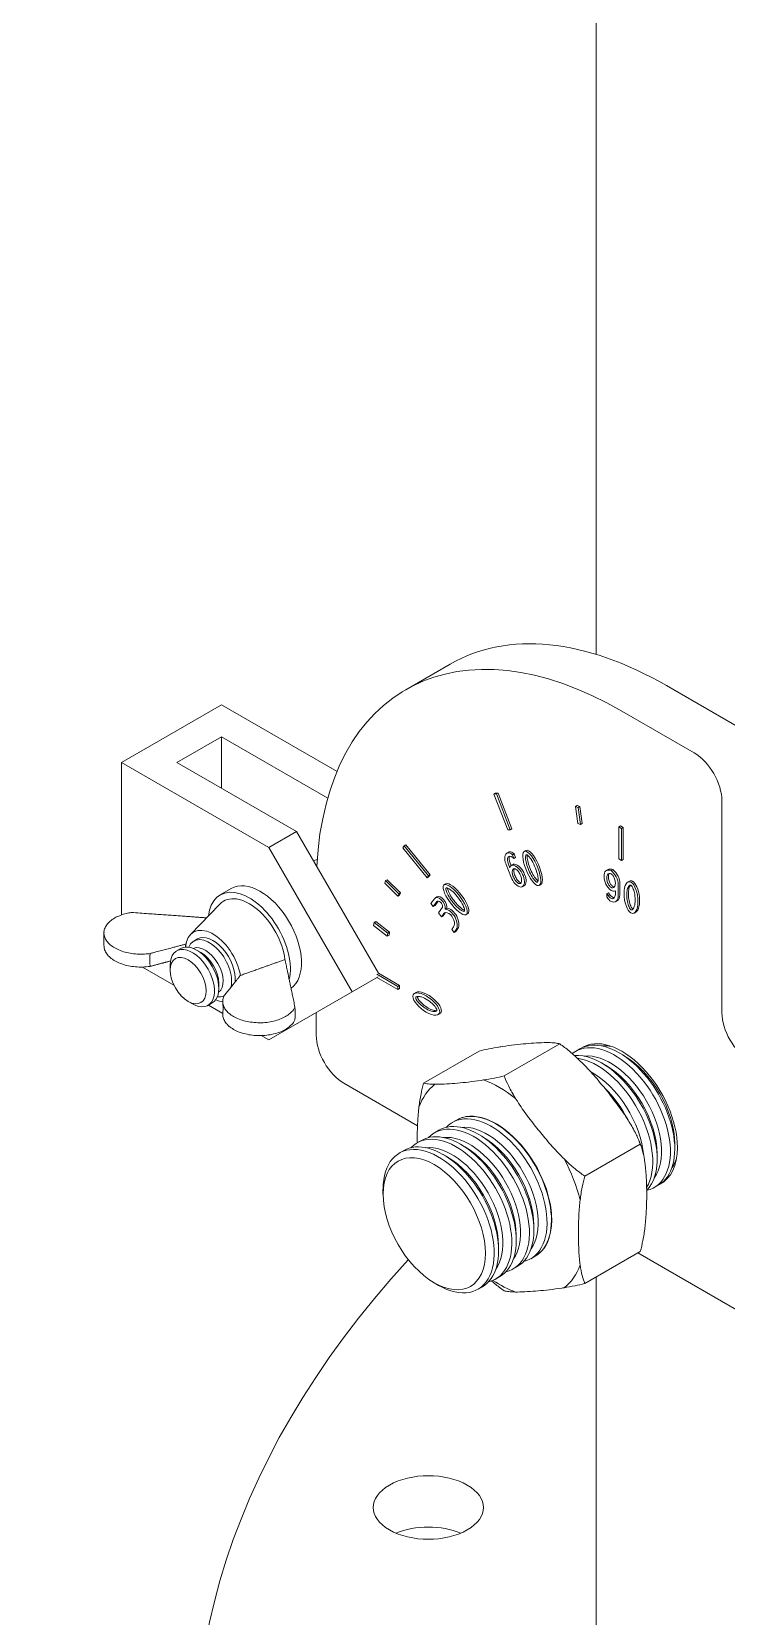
# Model space of a CAD drawing. Header units: inches. Extents: x -350577 to -266477, y -437959 to -377535.
# Drawn here: x -277830 to -277741.6, y -420510.8 to -420309.1 of the extents above; entities that cross this region are included whole.
import ezdxf

# ---------------------------------------------------------------- set-up
doc = ezdxf.new("R2010")
doc.units = ezdxf.units.IN
doc.header["$MEASUREMENT"] = 0
doc.layers.add('ORGINAL (itatec)', color=3, linetype='Continuous', lineweight=9)

msp = doc.modelspace()

# ---------------------------------------------------------------- linework, layer by layer
at = {"layer": 'ORGINAL (itatec)', "extrusion": (-5.55112e-17, 0.816497, 0.57735)}
for p, q in [((-277758.21, -420388.36), (-277758.21, -420243.31)), ((-277782.42, -420392.86), (-277776.76, -420389.6)), ((-277749.26, -420392.32), (-277740.07, -420397.63)), ((-277805.86, -420394.77), (-277818.59, -420402.12)), ((-277791.15, -420403.26), (-277805.86, -420394.77)), ((-277745.73, -420400.89), (-277754.92, -420395.59)), ((-277811.52, -420402.12), (-277805.86, -420398.85)), ((-277805.86, -420398.85), (-277792.34, -420406.66)), ((-277805.86, -420405.38), (-277805.86, -420398.85)), ((-277818.59, -420402.12), (-277799.85, -420412.94)), ((-277818.59, -420421.52), (-277818.59, -420402.12)), ((-277796.31, -420410.89), (-277811.52, -420402.12)), ((-277770.98, -420406.03), (-277771.19, -420406.16)), ((-277770.89, -420406.13), (-277771.19, -420406.16)), ((-277771.19, -420406.16), (-277769.42, -420410.71)), ((-277770.98, -420406.03), (-277770.67, -420406.01)), ((-277770.67, -420406.01), (-277770.89, -420406.13)), ((-277769.12, -420410.68), (-277770.89, -420406.13)), ((-277770.67, -420406.01), (-277768.91, -420410.56)), ((-277760.62, -420407.59), (-277760.83, -420407.71)), ((-277760.83, -420407.71), (-277760.52, -420409.9)), ((-277760.48, -420407.84), (-277760.83, -420407.71)), ((-277760.62, -420407.59), (-277760.27, -420407.72)), ((-277760.27, -420407.72), (-277760.48, -420407.84)), ((-277760.17, -420410.03), (-277760.48, -420407.84)), ((-277760.27, -420407.72), (-277759.96, -420409.9)), ((-277742.19, -420433.96), (-277742.19, -420407.02)), ((-277760.52, -420409.9), (-277760.17, -420410.03)), ((-277759.96, -420409.9), (-277760.17, -420410.03)), ((-277799.85, -420412.94), (-277796.31, -420410.89)), ((-277796.31, -420410.89), (-277785.89, -420428.95)), ((-277769.42, -420410.71), (-277769.12, -420410.68)), ((-277768.91, -420410.56), (-277769.12, -420410.68)), ((-277755.09, -420410.18), (-277755.31, -420410.3)), ((-277755.31, -420410.3), (-277755.31, -420414.39)), ((-277754.95, -420410.51), (-277755.31, -420410.3)), ((-277755.09, -420410.18), (-277754.74, -420410.39)), ((-277754.74, -420410.39), (-277754.95, -420410.51)), ((-277754.95, -420414.59), (-277754.95, -420410.51)), ((-277754.74, -420410.39), (-277754.74, -420414.47)), ((-277789.24, -420431.31), (-277799.85, -420412.94)), ((-277782.6, -420412.74), (-277782.77, -420412.99)), ((-277782.77, -420412.99), (-277779.71, -420416.8)), ((-277782.39, -420412.62), (-277782.6, -420412.74)), ((-277779.54, -420416.55), (-277782.6, -420412.74)), ((-277782.39, -420412.62), (-277779.32, -420416.43)), ((-277769.32, -420413.53), (-277769.53, -420413.66)), ((-277769.21, -420413.49), (-277769.42, -420413.61)), ((-277768.62, -420413.74), (-277768.83, -420413.86)), ((-277768.65, -420414.33), (-277768.83, -420413.86)), ((-277768.62, -420413.74), (-277768.44, -420414.21)), ((-277767.12, -420413.32), (-277767.33, -420413.45)), ((-277769.65, -420415.09), (-277769.04, -420416.65)), ((-277769.27, -420414.07), (-277769.39, -420414.14)), ((-277769.18, -420415.51), (-277769.35, -420415.06)), ((-277769.14, -420414.94), (-277769.02, -420415.25)), ((-277768.76, -420415.1), (-277768.97, -420415.22)), ((-277768.6, -420415.05), (-277768.82, -420415.17)), ((-277768.44, -420414.21), (-277768.65, -420414.33)), ((-277756.68, -420415.75), (-277756.9, -420415.88)), ((-277756.08, -420415.76), (-277756.3, -420415.89)), ((-277755.31, -420414.39), (-277754.95, -420414.59)), ((-277754.74, -420414.47), (-277754.95, -420414.59)), ((-277784.97, -420417.16), (-277785.09, -420417.47)), ((-277785.09, -420417.47), (-277783.43, -420419.13)), ((-277784.76, -420417.04), (-277784.97, -420417.16)), ((-277783.31, -420418.82), (-277784.97, -420417.16)), ((-277784.76, -420417.04), (-277783.1, -420418.7)), ((-277779.71, -420416.8), (-277779.54, -420416.55)), ((-277779.5, -420416.68), (-277779.71, -420416.8)), ((-277779.32, -420416.43), (-277779.54, -420416.55)), ((-277779.32, -420416.43), (-277779.5, -420416.68)), ((-277777.3, -420417.55), (-277777.51, -420417.68)), ((-277767.4, -420417.82), (-277767.61, -420417.94)), ((-277767.28, -420416.39), (-277767.5, -420416.51)), ((-277765.22, -420417.64), (-277765.43, -420417.76)), ((-277755.4, -420419.07), (-277755.4, -420417.66)), ((-277755.19, -420417.54), (-277755.19, -420418.94)), ((-277753.96, -420417.21), (-277754.17, -420417.33)), ((-277806.02, -420418.98), (-277804.61, -420418.16)), ((-277783.43, -420419.13), (-277783.31, -420418.82)), ((-277783.22, -420419.01), (-277783.43, -420419.13)), ((-277783.1, -420418.7), (-277783.31, -420418.82)), ((-277783.1, -420418.7), (-277783.22, -420419.01)), ((-277778.77, -420419.46), (-277779.21, -420420.08)), ((-277778.91, -420420.45), (-277778.47, -420419.83)), ((-277778.29, -420419.75), (-277778.69, -420420.33)), ((-277778.44, -420419.23), (-277778.65, -420419.35)), ((-277756.63, -420418.69), (-277756.84, -420418.81)), ((-277756.84, -420418.81), (-277756.84, -420419.23)), ((-277756.44, -420418.94), (-277756.65, -420419.07)), ((-277755.92, -420419.36), (-277756.1, -420419.46)), ((-277755.75, -420418.46), (-277755.75, -420418.87)), ((-277755.49, -420419.7), (-277755.7, -420419.82)), ((-277809.79, -420424), (-277806.06, -420420.14)), ((-277779.21, -420420.08), (-277778.91, -420420.45)), ((-277778.69, -420420.33), (-277778.91, -420420.45)), ((-277777.73, -420420.54), (-277778.25, -420421.27)), ((-277778.25, -420421.27), (-277777.86, -420421.76)), ((-277777.86, -420421.76), (-277777.59, -420421.39)), ((-277777.64, -420421.64), (-277777.86, -420421.76)), ((-277777.38, -420421.26), (-277777.64, -420421.64)), ((-277777.18, -420420.66), (-277777.39, -420420.78)), ((-277774.51, -420421.35), (-277774.72, -420421.48)), ((-277753.14, -420421.16), (-277753.35, -420421.29)), ((-277786.44, -420422.49), (-277786.5, -420422.86)), ((-277786.5, -420422.86), (-277784.76, -420424.22)), ((-277786.22, -420422.37), (-277786.44, -420422.49)), ((-277784.69, -420423.85), (-277786.44, -420422.49)), ((-277786.22, -420422.37), (-277784.48, -420423.73)), ((-277784.76, -420424.22), (-277784.69, -420423.85)), ((-277784.48, -420423.73), (-277784.69, -420423.85)), ((-277784.48, -420423.73), (-277784.54, -420424.1)), ((-277776.32, -420423.02), (-277776.56, -420423.37)), ((-277776.56, -420423.37), (-277776.26, -420423.74)), ((-277776.26, -420423.74), (-277776, -420423.37)), ((-277776.05, -420423.62), (-277776.26, -420423.74)), ((-277775.79, -420423.24), (-277776.05, -420423.62)), ((-277811.02, -420425.79), (-277811.56, -420426.1)), ((-277808.92, -420424.58), (-277809.39, -420424.85)), ((-277808.47, -420426.3), (-277809.02, -420425.99)), ((-277784.54, -420424.1), (-277784.76, -420424.22)), ((-277812.39, -420428.56), (-277812.39, -420427.93)), ((-277815.92, -420428.15), (-277811.9, -420430.47)), ((-277789.24, -420431.31), (-277785.91, -420429.38)), ((-277783.41, -420430.61), (-277786.09, -420429.07)), ((-277786.08, -420429.48), (-277783.41, -420431.02)), ((-277785.9, -420428.94), (-277783.2, -420430.49)), ((-277806.19, -420430.26), (-277806.19, -420430.88)), ((-277799.85, -420437.43), (-277789.24, -420431.31)), ((-277783.2, -420430.49), (-277783.41, -420430.61)), ((-277783.41, -420431.02), (-277783.41, -420430.61)), ((-277783.2, -420430.9), (-277783.41, -420431.02)), ((-277783.2, -420430.49), (-277783.2, -420430.9)), ((-277781.09, -420431.39), (-277781.3, -420431.51)), ((-277810.1, -420432.52), (-277809.56, -420432.83)), ((-277807.02, -420432.72), (-277807.56, -420433.03)), ((-277807.52, -420433), (-277805.69, -420434.06)), ((-277793.81, -420436.82), (-277793.81, -420433.94)), ((-277778.08, -420434.08), (-277778.29, -420434.2)), ((-277800.82, -420436.87), (-277799.85, -420437.43)), ((-277762.83, -420437.92), (-277769.89, -420442)), ((-277762.83, -420437.92), (-277762.83, -420437.92)), ((-277762.83, -420437.92), (-277762.83, -420437.92)), ((-277773.09, -420438.84), (-277780.14, -420442.91)), ((-277773.09, -420438.84), (-277773.09, -420438.84)), ((-277760.26, -420438.56), (-277760.82, -420438.88)), ((-277754.7, -420439.38), (-277755.26, -420439.06)), ((-277769.89, -420442), (-277769.89, -420442)), ((-277769.89, -420442), (-277769.89, -420442)), ((-277756.94, -420440.67), (-277757.5, -420440.35)), ((-277780.92, -420448.34), (-277790.27, -420442.94)), ((-277780.14, -420442.91), (-277780.14, -420442.91)), ((-277780.14, -420442.91), (-277780.14, -420442.91)), ((-277778.7, -420443.07), (-277778.7, -420443.07)), ((-277772.51, -420442.52), (-277772.51, -420442.52)), ((-277768.45, -420444.87), (-277768.45, -420444.87)), ((-277775.95, -420447.62), (-277776.51, -420447.94)), ((-277770.39, -420448.44), (-277770.95, -420448.12)), ((-277780.43, -420450.21), (-277780.99, -420450.53)), ((-277778.19, -420448.91), (-277778.75, -420449.24)), ((-277772.63, -420449.73), (-277773.19, -420449.41)), ((-277782.67, -420451.5), (-277783.23, -420451.83)), ((-277777.11, -420452.32), (-277777.67, -420452)), ((-277774.87, -420451.03), (-277775.43, -420450.7)), ((-277752.58, -420450.68), (-277759.64, -420454.75)), ((-277752.58, -420450.68), (-277752.58, -420450.68)), ((-277752.58, -420450.68), (-277752.58, -420450.68)), ((-277750.43, -420451.95), (-277750.43, -420452.6)), ((-277748.18, -420450.66), (-277748.18, -420451.3)), ((-277762.26, -420452.57), (-277762.26, -420452.57)), ((-277759.64, -420454.75), (-277759.64, -420454.75)), ((-277759.64, -420454.75), (-277759.64, -420454.75)), ((-277750.26, -420455.88), (-277750.82, -420456.2)), ((-277785.31, -420457.05), (-277785.31, -420456.4)), ((-277760.23, -420457.8), (-277760.23, -420457.8)), ((-277763.88, -420459.72), (-277763.88, -420460.36)), ((-277768.36, -420462.3), (-277768.36, -420462.95)), ((-277766.12, -420461.01), (-277766.12, -420461.66)), ((-277770.6, -420463.6), (-277770.6, -420464.25)), ((-277752.58, -420464.35), (-277759.64, -420468.42)), ((-277752.58, -420464.35), (-277752.58, -420464.35)), ((-277768.19, -420466.24), (-277768.75, -420466.56)), ((-277765.95, -420464.94), (-277766.51, -420465.26)), ((-277760.23, -420466.06), (-277760.23, -420466.06)), ((-277627.64, -420536.84), (-277752.89, -420464.53)), ((-277778.79, -420468.33), (-277778.23, -420468.65)), ((-277770.43, -420467.53), (-277770.99, -420467.85)), ((-277759.64, -420468.42), (-277759.64, -420468.42)), ((-277759.64, -420468.42), (-277759.64, -420468.42)), ((-277758.21, -420531.64), (-277758.21, -420467.6)), ((-277772.67, -420468.82), (-277773.23, -420469.15)), ((-277769.89, -420469.34), (-277769.89, -420469.34)), ((-277769.89, -420469.34), (-277769.89, -420469.34)), ((-277762.26, -420468.95), (-277762.26, -420468.95))]:
    msp.add_line(p, q, dxfattribs=at)
at = {"layer": 'ORGINAL (itatec)'}
for centre, major_axis, ratio, start_param, end_param in [((-277754.92, -420440.49), (-27.5, 47.63), 0.57735, -0.785398, 0.724686), ((-277745.73, -420404.98), (-2.5, 4.33), 0.57735, -2.356194, -0.785398), ((-277768.81, -420414.9), (-0.72, 1.25), 0.57735, -0.141741, 1.388186), ((-277769.03, -420414.64), (-0.563, 0.975), 0.57735, -1.039213, -0.276104), ((-277766.38, -420415.6), (-0.92, 2.17), 0.312199, -3.242125545073907, 3.041059762105679), ((-277768.39, -420414.87), (0.61, -1.06), 0.57735, -2.70832, -1.832596), ((-277768.41, -420416.2), (-0.563, 0.976), 0.57735, -0.24748, 0.515602), ((-277768.42, -420416.49), (-0.72, 1.25), 0.57735, -1.90853, -0.385113), ((-277756.18, -420417.12), (-0.72, 1.24), 0.57735, -0.668726, 0.867974), ((-277756.42, -420416.98), (-0.72, 1.25), 0.57735, -2.437569, -0.903272), ((-277776.12, -420419.58), (1.42, -1.88), 0.312199, -3.041059762107661, 3.242125545071925), ((-277768.12, -420416.68), (0.72, -1.25), 0.57735, -1.91397, -0.379673), ((-277768.33, -420416.7), (0.72, -1.24), 0.57735, -0.145127, 1.391573), ((-277756.17, -420417.31), (0.72, -1.25), 0.57735, -2.432129, -0.908712), ((-277753.76, -420419.31), (0.27, -2.02), 0.416622, -3.452255772542332, 2.830929534637255), ((-277778.13, -420420.26), (-0.525, 0.909), 0.57735, -2.468655, 0.261799), ((-277756.28, -420418.9), (0.563, -0.975), 0.57735, -1.562812, -0.799703), ((-277754.38, -420416.23), (2.8, -4.85), 0.57735, -1.391026, -1.332671), ((-277756.1, -420418.66), (0.374, -0.648), 0.57735, -1.465033, -0.388064), ((-277756.31, -420417.48), (0.563, -0.976), 0.57735, -0.771079, -0.007997), ((-277756.42, -420418.57), (0.72, -1.25), 0.57735, -0.665339, 0.864588), ((-277776.95, -420422.19), (0.77, -1.34), 0.57735, 0.261799, 2.773011), ((-277776.74, -420422.07), (-0.528, 0.915), 0.57735, 0.202222, 0.261799), ((-277809.56, -420429.56), (2, -3.46), 0.57735, -0.785398, 3.926991), ((-277809.02, -420429.25), (2, -3.46), 0.57735, 0, 3.141593), ((-277806.92, -420428.04), (2.5, -4.33), 0.57735, -2.557552, -2.454819), ((-277807.39, -420428.31), (-2, 3.46), 0.57735, -2.61801, 0.418799), ((-277807.93, -420428.63), (1.62, -2.8), 0.57735, 0.060108, 3.081485), ((-277810.24, -420429.96), (3.36, -5.81), 0.57735, -2.505781, -2.206608), ((-277810.1, -420429.88), (-1.62, 2.8), 0.57735, 0.785398, 7.068583), ((-277808.47, -420428.94), (-1.62, 2.8), 0.57735, -2.356194, -0.785398), ((-277807.39, -420428.31), (2, -3.46), 0.57735, -0.418799, -0.077967), ((-277779.8, -420432.86), (1.62, -1.25), 0.416622, -2.830929534636527, 3.452255772543059), ((-277806.92, -420428.04), (-7.38, 12.78), 0.57735, -2.424005, -2.288384), ((-277738.65, -420436), (2.5, -4.33), 0.57735, -2.356194, -0.785398), ((-277790.27, -420438.86), (2.5, -4.33), 0.57735, -2.356194, -0.785398), ((-277755.82, -420447.54), (5, -8.66), 0.57735, -0.168937, 3.228481), ((-277755.26, -420447.22), (5, -8.66), 0.57735, 0, 3.141593), ((-277753.57, -420446.25), (-5, 8.66), 0.57735, 0.13473, 0.168937), ((-277754.13, -420446.57), (-4.6, 7.97), 0.57735, -0.458989, -0.249616), ((-277757.5, -420448.51), (5, -8.66), 0.57735, 0.159715, 2.869596), ((-277758.06, -420448.84), (5, -8.66), 0.57735, 0.309801, 2.721243), ((-277756.38, -420447.87), (4.6, -7.97), 0.57735, 0.249616, 2.891976), ((-277758.62, -420449.16), (-4.6, 7.97), 0.57735, -2.25771, -0.746253), ((-277770.48, -420456.01), (-7.68, 13.3), 0.57735, 0.073563, 0.450035), ((-277770.48, -420456.01), (-7.68, 13.3), 0.57735, -0.973634, -0.597162), ((-277770.95, -420456.28), (5, -8.66), 0.57735, 0, 3.141593), ((-277773.75, -420457.9), (5, -8.66), 0.57735, -0.168937, 3.310529), ((-277773.19, -420457.57), (5, -8.66), 0.57735, 0, 3.141593), ((-277771.51, -420456.6), (5, -8.66), 0.57735, -0.168937, 3.310529), ((-277772.07, -420456.93), (4.6, -7.97), 0.57735, 0.249616, 2.891976), ((-277769.27, -420455.31), (-5, 8.66), 0.57735, 0.164456, 0.168937), ((-277769.83, -420455.63), (-4.6, 7.97), 0.57735, -0.269906, -0.249616), ((-277778.23, -420460.49), (5, -8.66), 0.57735, -0.785398, 3.926991), ((-277775.99, -420459.19), (5, -8.66), 0.57735, -0.168937, 3.310529), ((-277775.43, -420458.87), (5, -8.66), 0.57735, 0, 3.141593), ((-277774.31, -420458.22), (4.6, -7.97), 0.57735, 0.249616, 2.891976), ((-277778.79, -420460.81), (4.6, -7.97), 0.57735, -0.785398, 5.497787), ((-277777.67, -420460.16), (5, -8.66), 0.57735, 0, 3.141593), ((-277776.55, -420459.52), (4.6, -7.97), 0.57735, 0.249616, 2.891976), ((-277770.48, -420456.01), (-7.68, 13.3), 0.57735, -2.020832, -1.64436), ((-277754.13, -420446.57), (4.6, -7.97), 0.57735, 0.249616, 0.458989), ((-277753.57, -420446.25), (5, -8.66), 0.57735, -0.168937, -0.13473), ((-277769.27, -420455.31), (5, -8.66), 0.57735, -0.168937, -0.164456), ((-277769.83, -420455.63), (4.6, -7.97), 0.57735, 0.249616, 0.269906), ((-277770.48, -420456.01), (7.68, -13.3), 0.57735, 0.073563, 0.450035), ((-277770.48, -420456.01), (7.68, -13.3), 0.57735, -0.863404, -0.597162), ((-277779.54, -420496.92), (7, 0), 0.57735, -5.497787, 0.785398)]:
    msp.add_ellipse(centre, major_axis=major_axis, ratio=ratio, start_param=start_param, end_param=end_param, dxfattribs=at)
at = {"layer": 'ORGINAL (itatec)', "extrusion": (8.49925e-17, 2.41367e-16, -1)}
for centre, major_axis, start_param, end_param in [((-277749.26, -420437.23), (-27.5, 47.63), 0, 0.785398), ((-277776.74, -420422.07), (-0.77, 1.34), 0.368582, 2.879793), ((-277756.94, -420448.19), (4.6, -7.97), -2.356194, -0.785398)]:
    msp.add_ellipse(centre, major_axis=major_axis, ratio=0.57735, start_param=start_param, end_param=end_param, dxfattribs=at)
at = {"layer": 'ORGINAL (itatec)', "extrusion": (1.60822e-16, 2.21048e-16, -1)}
for centre, major_axis, start_param, end_param in [((-277768.6, -420414.78), (-0.72, 1.25), 0, 0.141741), ((-277768.98, -420418.71), (2.8, -4.85), -2.33252, -2.274166)]:
    msp.add_ellipse(centre, major_axis=major_axis, ratio=0.57735, start_param=start_param, end_param=end_param, dxfattribs=at)
at = {"layer": 'ORGINAL (itatec)', "extrusion": (-1.55378e-16, 1.02589e-16, -1)}
msp.add_ellipse((-277768.82, -420414.52), major_axis=(-0.563, 0.975), ratio=0.57735, start_param=0.276104, end_param=1.039213, dxfattribs=at)
at = {"layer": 'ORGINAL (itatec)', "extrusion": (1.46979e-16, 3.63966e-16, -1)}
msp.add_ellipse((-277766.17, -420415.48), major_axis=(-0.92, 2.17), ratio=0.312199, start_param=-0.03826, end_param=3.103332, dxfattribs=at)
at = {"layer": 'ORGINAL (itatec)', "extrusion": (3.77155e-16, 3.45948e-16, -1)}
msp.add_ellipse((-277791.72, -420419.26), major_axis=(-2.62, 4.55), ratio=0.57735, start_param=0.067395, end_param=0.227537, dxfattribs=at)
at = {"layer": 'ORGINAL (itatec)', "extrusion": (6.09555e-17, 2.27489e-16, -1)}
for centre, major_axis, start_param, end_param in [((-277768.6, -420414.99), (-0.61, 1.06), -1.308997, -0.372984), ((-277802.32, -420425.39), (-3.25, 5.63), -0.163911, 2.201735)]:
    msp.add_ellipse(centre, major_axis=major_axis, ratio=0.57735, start_param=start_param, end_param=end_param, dxfattribs=at)
at = {"layer": 'ORGINAL (itatec)', "extrusion": (3.494e-16, 3.94022e-16, -1)}
for centre, major_axis, start_param, end_param in [((-277768.96, -420414.74), (-0.374, 0.648), -0.160598, 0.941434), ((-277769.89, -420455.67), (-8.37, 14.5), -0.261825, -0.261774)]:
    msp.add_ellipse(centre, major_axis=major_axis, ratio=0.57735, start_param=start_param, end_param=end_param, dxfattribs=at)
at = {"layer": 'ORGINAL (itatec)', "extrusion": (1.33067e-16, 2.69122e-16, -1)}
for centre, major_axis, start_param, end_param in [((-277768.2, -420416.08), (-0.563, 0.976), 0, 0.24748), ((-277770.91, -420456.26), (-5, 8.66), -0.008412, 2.356194)]:
    msp.add_ellipse(centre, major_axis=major_axis, ratio=0.57735, start_param=start_param, end_param=end_param, dxfattribs=at)
at = {"layer": 'ORGINAL (itatec)', "extrusion": (2.29215e-16, 3.24633e-16, -1)}
for centre, major_axis, start_param, end_param in [((-277768.21, -420416.37), (-0.72, 1.25), 0.385113, 1.90853), ((-277806.92, -420428.04), (-2.5, 4.33), -0.686773, 2.154837)]:
    msp.add_ellipse(centre, major_axis=major_axis, ratio=0.57735, start_param=start_param, end_param=end_param, dxfattribs=at)
at = {"layer": 'ORGINAL (itatec)', "extrusion": (3.69184e-17, 2.13611e-16, -1)}
msp.add_ellipse((-277755.97, -420417), major_axis=(-0.72, 1.24), ratio=0.57735, start_param=0, end_param=0.668726, dxfattribs=at)
at = {"layer": 'ORGINAL (itatec)', "extrusion": (1.0903e-16, 2.55245e-16, -1)}
for centre, major_axis, start_param, end_param in [((-277756.2, -420416.86), (0.72, -1.25), -2.238321, -0.704024), ((-277777.92, -420420.14), (-0.525, 0.909), 0, 2.468655), ((-277756.32, -420418.78), (0.374, -0.648), 0.363001, 1.465033), ((-277770.39, -420455.96), (4.6, -7.97), -2.356194, -2.303784)]:
    msp.add_ellipse(centre, major_axis=major_axis, ratio=0.57735, start_param=start_param, end_param=end_param, dxfattribs=at)
at = {"layer": 'ORGINAL (itatec)', "extrusion": (1.57104e-16, 2.83e-16, -1)}
for centre, major_axis, start_param, end_param in [((-277800.91, -420424.57), (-3.7, 6.41), 0, 3.085176), ((-277769.89, -420455.67), (8.37, -14.5), -2.35622, -2.356169)]:
    msp.add_ellipse(centre, major_axis=major_axis, ratio=0.57735, start_param=start_param, end_param=end_param, dxfattribs=at)
at = {"layer": 'ORGINAL (itatec)', "extrusion": (1.88295e-16, 2.11338e-16, -1)}
msp.add_ellipse((-277775.91, -420419.45), major_axis=(1.42, -1.88), ratio=0.312199, start_param=-3.103332, end_param=0.03826, dxfattribs=at)
at = {"layer": 'ORGINAL (itatec)', "extrusion": (-8.69853e-17, 2.06174e-16, -1)}
msp.add_ellipse((-277768.12, -420416.58), major_axis=(0.72, -1.24), ratio=0.57735, start_param=-1.391573, end_param=0, dxfattribs=at)
at = {"layer": 'ORGINAL (itatec)', "extrusion": (2.52063e-16, 3.13744e-16, -1)}
for start_param, end_param in [(2.971686, 3.452256), (-2.83093, -0.169906)]:
    msp.add_ellipse((-277753.55, -420419.19), major_axis=(0.27, -2.02), ratio=0.416622, start_param=start_param, end_param=end_param, dxfattribs=at)
at = {"layer": 'ORGINAL (itatec)', "extrusion": (2.94814e-17, 3.37515e-16, -1)}
msp.add_ellipse((-277802.32, -420425.39), major_axis=(-3.7, 6.41), ratio=0.57735, start_param=-0.662249, end_param=2.593965, dxfattribs=at)
at = {"layer": 'ORGINAL (itatec)', "extrusion": (1.12748e-16, 1.93293e-16, -1)}
for centre, major_axis, start_param, end_param in [((-277778.13, -420420.26), (-0.28, 0.485), -0.261799, 2.468655), ((-277770.48, -420456.01), (7.68, -13.3), -0.450035, -0.073563)]:
    msp.add_ellipse(centre, major_axis=major_axis, ratio=0.57735, start_param=start_param, end_param=end_param, dxfattribs=at)
at = {"layer": 'ORGINAL (itatec)', "extrusion": (8.1274e-17, 3.03319e-16, -1)}
for centre, major_axis, start_param, end_param in [((-277754.59, -420416.35), (-2.8, 4.85), -1.808921, -1.750567), ((-277769.89, -420455.67), (-8.37, 14.5), -2.35622, -2.356169)]:
    msp.add_ellipse(centre, major_axis=major_axis, ratio=0.57735, start_param=start_param, end_param=end_param, dxfattribs=at)
at = {"layer": 'ORGINAL (itatec)', "extrusion": (3.05044e-16, 3.04315e-16, -1)}
for centre, major_axis, start_param, end_param in [((-277756.61, -420418.37), (0.61, -1.06), -0.785398, 0.150615), ((-277754.7, -420446.9), (4.6, -7.97), -2.356194, -0.785398)]:
    msp.add_ellipse(centre, major_axis=major_axis, ratio=0.57735, start_param=start_param, end_param=end_param, dxfattribs=at)
at = {"layer": 'ORGINAL (itatec)', "extrusion": (1.84859e-16, 2.34926e-16, -1)}
for centre, major_axis, start_param, end_param in [((-277756.21, -420418.45), (0.72, -1.25), -0.864588, 0), ((-277806.92, -420428.04), (-2, 3.46), 0, 2.474785), ((-277770.48, -420456.01), (7.68, -13.3), -2.54443, -2.167958), ((-277769.89, -420455.67), (8.37, -14.5), -0.261825, -0.261774)]:
    msp.add_ellipse(centre, major_axis=major_axis, ratio=0.57735, start_param=start_param, end_param=end_param, dxfattribs=at)
at = {"layer": 'ORGINAL (itatec)', "extrusion": (-7.43708e-18, 1.23904e-16, -1)}
msp.add_ellipse((-277776.95, -420422.19), major_axis=(-0.528, 0.915), ratio=0.57735, start_param=-0.261799, end_param=2.932223, dxfattribs=at)
at = {"layer": 'ORGINAL (itatec)', "extrusion": (1.0528e-16, 4.09442e-16, -1)}
msp.add_ellipse((-277779.58, -420432.73), major_axis=(1.62, -1.25), ratio=0.416622, start_param=-2.971686, end_param=0.169906, dxfattribs=at)
at = {"layer": 'ORGINAL (itatec)', "extrusion": (3.31999e-17, 2.75563e-16, -1)}
msp.add_ellipse((-277806.92, -420428.04), major_axis=(-2.5, 4.33), ratio=0.57735, start_param=-2.709254, end_param=-2.454819, dxfattribs=at)
at = {"layer": 'ORGINAL (itatec)', "extrusion": (1.81141e-16, 2.96878e-16, -1)}
msp.add_ellipse((-277754.92, -420447.03), major_axis=(-5, 8.66), ratio=0.57735, start_param=-0.033818, end_param=2.356194, dxfattribs=at)
at = {"layer": 'ORGINAL (itatec)', "extrusion": (2.32933e-16, 2.62682e-16, -1)}
msp.add_ellipse((-277759.18, -420449.49), major_axis=(4.6, -7.97), ratio=0.57735, start_param=-2.037444, end_param=-1.480166, dxfattribs=at)
at = {"layer": 'ORGINAL (itatec)', "extrusion": (5.72369e-17, 2.89441e-16, -1)}
msp.add_ellipse((-277772.63, -420457.25), major_axis=(4.6, -7.97), ratio=0.57735, start_param=-2.356194, end_param=-0.785398, dxfattribs=at)
at = {"layer": 'ORGINAL (itatec)', "extrusion": (2.49533e-16, 4.00463e-16, -1)}
for centre, major_axis, start_param, end_param in [((-277774.87, -420458.55), (4.6, -7.97), -2.356194, -0.785398), ((-277754.92, -420447.03), (5, -8.66), -0.785398, 0.033818), ((-277777.11, -420459.84), (4.6, -7.97), -2.356194, -0.785398)]:
    msp.add_ellipse(centre, major_axis=major_axis, ratio=0.57735, start_param=start_param, end_param=end_param, dxfattribs=at)
at = {"layer": 'ORGINAL (itatec)', "extrusion": (2.08896e-16, 2.48804e-16, -1)}
for centre, major_axis, start_param, end_param in [((-277770.48, -420456.01), (7.68, -13.3), -1.497233, -1.120761), ((-277769.89, -420455.67), (8.37, -14.5), -1.309023, -1.308971)]:
    msp.add_ellipse(centre, major_axis=major_axis, ratio=0.57735, start_param=start_param, end_param=end_param, dxfattribs=at)
at = {"layer": 'ORGINAL (itatec)', "extrusion": (3.21644e-16, 4.42096e-16, -1)}
msp.add_ellipse((-277770.91, -420456.26), major_axis=(5, -8.66), ratio=0.57735, start_param=-0.785398, end_param=0.008412, dxfattribs=at)
at = {"layer": 'ORGINAL (itatec)', "extrusion": (2.84726e-16, 2.28485e-16, -1)}
msp.add_ellipse((-277770.39, -420455.96), major_axis=(4.6, -7.97), ratio=0.57735, start_param=-0.837809, end_param=-0.785398, dxfattribs=at)
at = {"layer": 'ORGINAL (itatec)', "extrusion": (8.27227e-17, 1.66533e-16, -1)}
msp.add_ellipse((-277576.21, -420528.38), major_axis=(-233, 0), ratio=0.57735, start_param=-0.785398, end_param=0.487267, dxfattribs=at)
at = {"layer": 'ORGINAL (itatec)', "extrusion": (-5.32905e-17, 2.22045e-16, -1)}
msp.add_ellipse((-277779.54, -420503.45), major_axis=(7, 0), ratio=0.57735, start_param=-2.200636, end_param=-0.940957, dxfattribs=at)
at = {"layer": 'ORGINAL (itatec)'}
for points, knots in [([(-277765.7, -420417.35), (-277765.72, -420417.35), (-277765.73, -420417.35), (-277765.79, -420417.32), (-277765.82, -420417.3), (-277765.91, -420417.22), (-277765.97, -420417.17), (-277766.16, -420416.95), (-277766.31, -420416.74), (-277766.6, -420416.22), (-277766.74, -420415.93), (-277766.97, -420415.33), (-277767.06, -420415.03), (-277767.17, -420414.51), (-277767.19, -420414.29), (-277767.17, -420414.04), (-277767.15, -420413.97), (-277767.11, -420413.88), (-277767.09, -420413.87), (-277767.05, -420413.86), (-277767.04, -420413.86), (-277766.99, -420413.88), (-277766.96, -420413.89), (-277766.86, -420413.97), (-277766.8, -420414.03), (-277766.67, -420414.18), (-277766.59, -420414.28), (-277766.35, -420414.64), (-277766.17, -420414.97), (-277765.86, -420415.66), (-277765.74, -420416.03), (-277765.61, -420416.59), (-277765.58, -420416.8), (-277765.58, -420417.09), (-277765.59, -420417.19), (-277765.63, -420417.3), (-277765.65, -420417.32), (-277765.68, -420417.34), (-277765.69, -420417.35), (-277765.7, -420417.35)], [0, 0, 0, 0, 0.222222, 0.222222, 0.444445, 0.444445, 0.666667, 0.666667, 1.122754, 1.122754, 1.578841, 1.578841, 2.034928, 2.034928, 2.491015, 2.491015, 2.781788, 2.781788, 3.072562, 3.072562, 3.315577, 3.315577, 3.558592, 3.558592, 3.801608, 3.801608, 4.044623, 4.044623, 4.584711, 4.584711, 5.1248, 5.1248, 5.531628, 5.531628, 5.852597, 5.852597, 6.110381, 6.110381, 6.283185, 6.283185, 6.283185, 6.283185]), ([(-277766.95, -420413.9), (-277766.95, -420413.93), (-277766.96, -420413.97), (-277766.97, -420414.16), (-277766.95, -420414.39), (-277766.84, -420414.91), (-277766.76, -420415.21), (-277766.53, -420415.81), (-277766.39, -420416.1), (-277766.1, -420416.61), (-277765.95, -420416.83), (-277765.76, -420417.05), (-277765.7, -420417.1), (-277765.63, -420417.16), (-277765.62, -420417.17), (-277765.6, -420417.18)], [-2.613722, -2.613722, -2.613722, -2.613722, -2.491015, -2.491015, -2.034928, -2.034928, -1.578841, -1.578841, -1.122754, -1.122754, -0.666667, -0.666667, -0.444445, -0.444445, -0.342526, -0.342526, -0.342526, -0.342526]), ([(-277767.9, -420417.54), (-277767.91, -420417.54), (-277767.93, -420417.54), (-277768.02, -420417.53), (-277768.11, -420417.49), (-277768.31, -420417.33), (-277768.42, -420417.2), (-277768.62, -420416.9), (-277768.71, -420416.72), (-277768.84, -420416.36), (-277768.87, -420416.18), (-277768.87, -420415.9), (-277768.84, -420415.79), (-277768.75, -420415.65), (-277768.69, -420415.62), (-277768.55, -420415.62), (-277768.46, -420415.65), (-277768.26, -420415.8), (-277768.15, -420415.92), (-277767.94, -420416.21), (-277767.85, -420416.39), (-277767.72, -420416.75), (-277767.68, -420416.93), (-277767.66, -420417.22), (-277767.68, -420417.34), (-277767.77, -420417.5), (-277767.83, -420417.54), (-277767.9, -420417.54)], [-6.283185, -6.283185, -6.283185, -6.283185, -6.173615, -6.173615, -5.659147, -5.659147, -5.14468, -5.14468, -4.630212, -4.630212, -4.115744, -4.115744, -3.601276, -3.601276, -3.086808, -3.086808, -2.57234, -2.57234, -2.057872, -2.057872, -1.543404, -1.543404, -1.028936, -1.028936, -0.514468, -0.514468, 0, 0, 0, 0]), ([(-277768.6, -420415.62), (-277768.64, -420415.69), (-277768.66, -420415.79), (-277768.66, -420416.06), (-277768.62, -420416.24), (-277768.5, -420416.59), (-277768.41, -420416.78), (-277768.21, -420417.08), (-277768.1, -420417.21), (-277767.9, -420417.37), (-277767.81, -420417.41), (-277767.73, -420417.42), (-277767.73, -420417.42), (-277767.73, -420417.42)], [3.657273, 3.657273, 3.657273, 3.657273, 4.115744, 4.115744, 4.630212, 4.630212, 5.14468, 5.14468, 5.659147, 5.659147, 6.173615, 6.173615, 6.184872, 6.184872, 6.184872, 6.184872]), ([(-277756.3, -420416.29), (-277756.28, -420416.3), (-277756.26, -420416.31), (-277756.16, -420416.38), (-277756.08, -420416.47), (-277755.92, -420416.72), (-277755.85, -420416.88), (-277755.76, -420417.21), (-277755.74, -420417.39), (-277755.76, -420417.69), (-277755.8, -420417.83), (-277755.92, -420418), (-277756, -420418.05), (-277756.16, -420418.07), (-277756.24, -420418.05), (-277756.4, -420417.94), (-277756.49, -420417.86), (-277756.64, -420417.62), (-277756.72, -420417.47), (-277756.82, -420417.14), (-277756.85, -420416.97), (-277756.84, -420416.65), (-277756.81, -420416.51), (-277756.7, -420416.31), (-277756.62, -420416.26), (-277756.46, -420416.22), (-277756.38, -420416.24), (-277756.3, -420416.29)], [-6.283185, -6.283185, -6.283185, -6.283185, -6.173615, -6.173615, -5.659147, -5.659147, -5.14468, -5.14468, -4.630212, -4.630212, -4.115744, -4.115744, -3.601276, -3.601276, -3.086808, -3.086808, -2.57234, -2.57234, -2.057872, -2.057872, -1.543404, -1.543404, -1.028936, -1.028936, -0.514468, -0.514468, 0, 0, 0, 0]), ([(-277756.5, -420416.23), (-277756.51, -420416.25), (-277756.53, -420416.27), (-277756.59, -420416.39), (-277756.63, -420416.53), (-277756.63, -420416.84), (-277756.61, -420417.02), (-277756.5, -420417.35), (-277756.43, -420417.5), (-277756.27, -420417.74), (-277756.19, -420417.82), (-277756.03, -420417.92), (-277755.96, -420417.95), (-277755.88, -420417.94)], [0.922037, 0.922037, 0.922037, 0.922037, 1.028936, 1.028936, 1.543404, 1.543404, 2.057872, 2.057872, 2.57234, 2.57234, 3.086808, 3.086808, 3.577082, 3.577082, 3.577082, 3.577082]), ([(-277753.76, -420417.75), (-277753.75, -420417.76), (-277753.74, -420417.77), (-277753.7, -420417.81), (-277753.66, -420417.85), (-277753.57, -420417.99), (-277753.52, -420418.1), (-277753.39, -420418.43), (-277753.33, -420418.65), (-277753.23, -420419.2), (-277753.21, -420419.54), (-277753.25, -420420.14), (-277753.31, -420420.41), (-277753.43, -420420.67), (-277753.47, -420420.74), (-277753.55, -420420.83), (-277753.59, -420420.86), (-277753.67, -420420.89), (-277753.7, -420420.89), (-277753.74, -420420.88), (-277753.76, -420420.88), (-277753.8, -420420.85), (-277753.83, -420420.82), (-277753.91, -420420.7), (-277753.96, -420420.61), (-277754.09, -420420.32), (-277754.17, -420420.09), (-277754.27, -420419.56), (-277754.3, -420419.28), (-277754.3, -420418.75), (-277754.28, -420418.5), (-277754.18, -420418.09), (-277754.1, -420417.93), (-277753.98, -420417.8), (-277753.95, -420417.77), (-277753.88, -420417.73), (-277753.85, -420417.73), (-277753.8, -420417.73), (-277753.78, -420417.74), (-277753.76, -420417.75)], [-6.283185, -6.283185, -6.283185, -6.283185, -6.110381, -6.110381, -5.852597, -5.852597, -5.531628, -5.531628, -5.1248, -5.1248, -4.584711, -4.584711, -4.044623, -4.044623, -3.801608, -3.801608, -3.558592, -3.558592, -3.315577, -3.315577, -3.072562, -3.072562, -2.781788, -2.781788, -2.491015, -2.491015, -2.034928, -2.034928, -1.578841, -1.578841, -1.122754, -1.122754, -0.666667, -0.666667, -0.444445, -0.444445, -0.222222, -0.222222, 0, 0, 0, 0]), ([(-277753.82, -420417.73), (-277753.9, -420417.82), (-277753.97, -420417.97), (-277754.06, -420418.37), (-277754.09, -420418.62), (-277754.09, -420419.16), (-277754.06, -420419.44), (-277753.96, -420419.96), (-277753.88, -420420.2), (-277753.75, -420420.49), (-277753.7, -420420.58), (-277753.62, -420420.69), (-277753.59, -420420.72), (-277753.55, -420420.75), (-277753.53, -420420.76), (-277753.5, -420420.77), (-277753.5, -420420.77), (-277753.49, -420420.77)], [0.687783, 0.687783, 0.687783, 0.687783, 1.122754, 1.122754, 1.578841, 1.578841, 2.034928, 2.034928, 2.491015, 2.491015, 2.781788, 2.781788, 3.072562, 3.072562, 3.315577, 3.315577, 3.364068, 3.364068, 3.364068, 3.364068]), ([(-277777.29, -420418.12), (-277777.28, -420418.11), (-277777.27, -420418.1), (-277777.24, -420418.09), (-277777.21, -420418.08), (-277777.1, -420418.1), (-277777.01, -420418.14), (-277776.75, -420418.29), (-277776.58, -420418.42), (-277776.16, -420418.81), (-277775.91, -420419.1), (-277775.46, -420419.71), (-277775.26, -420420.03), (-277775.07, -420420.42), (-277775.03, -420420.54), (-277774.96, -420420.73), (-277774.94, -420420.81), (-277774.92, -420420.93), (-277774.93, -420420.97), (-277774.94, -420421.02), (-277774.94, -420421.03), (-277774.97, -420421.06), (-277774.99, -420421.07), (-277775.08, -420421.06), (-277775.15, -420421.04), (-277775.38, -420420.93), (-277775.56, -420420.8), (-277775.96, -420420.45), (-277776.18, -420420.22), (-277776.58, -420419.73), (-277776.76, -420419.46), (-277777.06, -420418.95), (-277777.17, -420418.71), (-277777.27, -420418.44), (-277777.29, -420418.36), (-277777.31, -420418.24), (-277777.31, -420418.2), (-277777.3, -420418.15), (-277777.3, -420418.13), (-277777.29, -420418.12)], [-6.283185, -6.283185, -6.283185, -6.283185, -6.110381, -6.110381, -5.852597, -5.852597, -5.531628, -5.531628, -5.1248, -5.1248, -4.584711, -4.584711, -4.044623, -4.044623, -3.801608, -3.801608, -3.558592, -3.558592, -3.315577, -3.315577, -3.072562, -3.072562, -2.781788, -2.781788, -2.491015, -2.491015, -2.034928, -2.034928, -1.578841, -1.578841, -1.122754, -1.122754, -0.666667, -0.666667, -0.444445, -0.444445, -0.222222, -0.222222, 0, 0, 0, 0]), ([(-277777.09, -420418.11), (-277777.09, -420418.13), (-277777.09, -420418.15), (-277777.08, -420418.24), (-277777.06, -420418.32), (-277776.96, -420418.59), (-277776.85, -420418.83), (-277776.55, -420419.33), (-277776.36, -420419.6), (-277775.96, -420420.1), (-277775.75, -420420.33), (-277775.35, -420420.68), (-277775.17, -420420.81), (-277774.99, -420420.9), (-277774.96, -420420.91), (-277774.93, -420420.92)], [0.342526, 0.342526, 0.342526, 0.342526, 0.444445, 0.444445, 0.666667, 0.666667, 1.122754, 1.122754, 1.578841, 1.578841, 2.034928, 2.034928, 2.491015, 2.491015, 2.613722, 2.613722, 2.613722, 2.613722]), ([(-277814.93, -420426.43), (-277815.02, -420426.45), (-277815.11, -420426.46), (-277815.51, -420426.5), (-277815.83, -420426.52), (-277816.41, -420426.52), (-277816.72, -420426.5), (-277817.34, -420426.43), (-277817.64, -420426.37), (-277818.18, -420426.25), (-277818.46, -420426.16), (-277818.98, -420425.96), (-277819.23, -420425.84), (-277819.64, -420425.6), (-277819.84, -420425.46), (-277820.19, -420425.16), (-277820.34, -420425), (-277820.56, -420424.69), (-277820.65, -420424.52), (-277820.78, -420424.16), (-277820.81, -420423.98), (-277820.81, -420423.65), (-277820.78, -420423.47), (-277820.66, -420423.11), (-277820.56, -420422.94), (-277820.34, -420422.63), (-277820.2, -420422.47), (-277819.85, -420422.17), (-277819.65, -420422.03), (-277819.44, -420421.91), (-277819.24, -420421.79), (-277819, -420421.68), (-277818.48, -420421.48), (-277818.2, -420421.39), (-277817.75, -420421.29), (-277817.54, -420421.25), (-277817.33, -420421.21)], [-11.506271, -11.506271, -11.506271, -11.506271, -11.25178, -11.25178, -10.386265, -10.386265, -9.517507, -9.517507, -8.648749, -8.648749, -7.780279, -7.780279, -6.911808, -6.911808, -6.04493, -6.04493, -5.178053, -5.178053, -4.313667, -4.313667, -3.449282, -3.449282, -2.586495, -2.586495, -1.723708, -1.723708, -0.861854, -0.861854, 0, 0, 0, 0.861854, 0.861854, 1.723708, 1.723708, 2.328505, 2.328505, 2.328505, 2.328505]), ([(-277820.8, -420423.71), (-277820.81, -420423.84), (-277820.82, -420423.96), (-277820.83, -420424.2), (-277820.83, -420424.32), (-277820.83, -420424.56), (-277820.83, -420424.69), (-277820.83, -420424.93), (-277820.82, -420425.05), (-277820.82, -420425.3), (-277820.81, -420425.42), (-277820.8, -420425.54)], [6.2124636, 6.2124636, 6.2124636, 6.2124636, 6.2409913, 6.2409913, 6.2695189, 6.2695189, 6.2980465, 6.2980465, 6.3265742, 6.3265742, 6.3551018, 6.3551018, 6.3551018, 6.3551018]), ([(-277820.8, -420425.54), (-277820.79, -420425.68), (-277820.77, -420425.83), (-277820.65, -420426.15), (-277820.56, -420426.33), (-277820.34, -420426.63), (-277820.19, -420426.79), (-277819.84, -420427.1), (-277819.64, -420427.24), (-277819.23, -420427.47), (-277818.98, -420427.59), (-277818.46, -420427.79), (-277818.18, -420427.88), (-277817.64, -420428.01), (-277817.34, -420428.06), (-277816.72, -420428.13), (-277816.41, -420428.15), (-277815.83, -420428.15), (-277815.51, -420428.14), (-277815.11, -420428.09), (-277815.02, -420428.08), (-277814.93, -420428.07)], [3.605748, 3.605748, 3.605748, 3.605748, 4.313667, 4.313667, 5.178053, 5.178053, 6.04493, 6.04493, 6.911808, 6.911808, 7.780279, 7.780279, 8.648749, 8.648749, 9.517507, 9.517507, 10.386265, 10.386265, 11.25178, 11.25178, 11.506271, 11.506271, 11.506271, 11.506271]), ([(-277796.51, -420433.24), (-277796.56, -420433.36), (-277796.63, -420433.48), (-277796.82, -420433.74), (-277796.97, -420433.9), (-277797.31, -420434.2), (-277797.52, -420434.34), (-277797.72, -420434.45), (-277797.92, -420434.57), (-277798.16, -420434.69), (-277798.68, -420434.89), (-277798.96, -420434.97), (-277799.49, -420435.1), (-277799.8, -420435.15), (-277800.41, -420435.23), (-277800.73, -420435.24), (-277801.3, -420435.24), (-277801.62, -420435.22), (-277802.23, -420435.15), (-277802.53, -420435.1), (-277803.07, -420434.97), (-277803.35, -420434.89), (-277803.87, -420434.68), (-277804.11, -420434.57), (-277804.52, -420434.33), (-277804.73, -420434.19), (-277805.08, -420433.89), (-277805.23, -420433.72), (-277805.45, -420433.42), (-277805.54, -420433.24), (-277805.67, -420432.88), (-277805.7, -420432.7), (-277805.7, -420432.37), (-277805.67, -420432.19), (-277805.59, -420431.95), (-277805.57, -420431.9), (-277805.55, -420431.85)], [-2.328505, -2.328505, -2.328505, -2.328505, -1.723708, -1.723708, -0.861854, -0.861854, 0, 0, 0, 0.861854, 0.861854, 1.723708, 1.723708, 2.586495, 2.586495, 3.449282, 3.449282, 4.313667, 4.313667, 5.178053, 5.178053, 6.04493, 6.04493, 6.911808, 6.911808, 7.780279, 7.780279, 8.648749, 8.648749, 9.517507, 9.517507, 10.386265, 10.386265, 11.25178, 11.25178, 11.506271, 11.506271, 11.506271, 11.506271]), ([(-277781.15, -420432.08), (-277781.15, -420432.06), (-277781.15, -420432.05), (-277781.13, -420432.01), (-277781.12, -420431.98), (-277781.04, -420431.92), (-277780.97, -420431.9), (-277780.75, -420431.88), (-277780.58, -420431.9), (-277780.16, -420432.04), (-277779.87, -420432.18), (-277779.33, -420432.53), (-277779.07, -420432.75), (-277778.79, -420433.05), (-277778.71, -420433.14), (-277778.59, -420433.31), (-277778.54, -420433.39), (-277778.48, -420433.51), (-277778.46, -420433.55), (-277778.44, -420433.62), (-277778.44, -420433.63), (-277778.45, -420433.68), (-277778.46, -420433.71), (-277778.52, -420433.77), (-277778.57, -420433.8), (-277778.75, -420433.84), (-277778.92, -420433.83), (-277779.32, -420433.72), (-277779.55, -420433.62), (-277780.01, -420433.35), (-277780.25, -420433.19), (-277780.65, -420432.84), (-277780.82, -420432.65), (-277781, -420432.42), (-277781.04, -420432.35), (-277781.11, -420432.23), (-277781.13, -420432.18), (-277781.15, -420432.12), (-277781.15, -420432.1), (-277781.15, -420432.08)], [-6.283185, -6.283185, -6.283185, -6.283185, -6.110381, -6.110381, -5.852597, -5.852597, -5.531628, -5.531628, -5.1248, -5.1248, -4.584711, -4.584711, -4.044623, -4.044623, -3.801608, -3.801608, -3.558592, -3.558592, -3.315577, -3.315577, -3.072562, -3.072562, -2.781788, -2.781788, -2.491015, -2.491015, -2.034928, -2.034928, -1.578841, -1.578841, -1.122754, -1.122754, -0.666667, -0.666667, -0.444445, -0.444445, -0.222222, -0.222222, 0, 0, 0, 0]), ([(-277780.92, -420431.9), (-277780.93, -420431.9), (-277780.93, -420431.9), (-277780.93, -420431.93), (-277780.94, -420431.94), (-277780.94, -420431.95)], [6.0610451, 6.0610451, 6.0610451, 6.0610451, 6.1103812, 6.1103812, 6.2831853, 6.2831853, 6.2831853, 6.2831853]), ([(-277780.94, -420431.95), (-277780.94, -420431.97), (-277780.93, -420431.99), (-277780.91, -420432.06), (-277780.89, -420432.11), (-277780.83, -420432.23), (-277780.79, -420432.3), (-277780.61, -420432.53), (-277780.44, -420432.72), (-277780.03, -420433.07), (-277779.8, -420433.23), (-277779.34, -420433.5), (-277779.11, -420433.6), (-277778.73, -420433.7), (-277778.57, -420433.71), (-277778.46, -420433.7)], [0, 0, 0, 0, 0.222222, 0.222222, 0.444445, 0.444445, 0.666667, 0.666667, 1.122754, 1.122754, 1.578841, 1.578841, 2.034928, 2.034928, 2.454148, 2.454148, 2.454148, 2.454148]), ([(-277805.68, -420433.95), (-277805.69, -420434.03), (-277805.7, -420434.1), (-277805.7, -420434.33), (-277805.67, -420434.52), (-277805.54, -420434.87), (-277805.45, -420435.05), (-277805.23, -420435.36), (-277805.08, -420435.52), (-277804.73, -420435.82), (-277804.52, -420435.96), (-277804.11, -420436.2), (-277803.87, -420436.32), (-277803.35, -420436.52), (-277803.07, -420436.6), (-277802.53, -420436.73), (-277802.23, -420436.79), (-277801.62, -420436.86), (-277801.3, -420436.87), (-277800.73, -420436.87), (-277800.41, -420436.86), (-277799.8, -420436.79), (-277799.49, -420436.73), (-277798.96, -420436.61), (-277798.68, -420436.52), (-277798.16, -420436.32), (-277797.92, -420436.2), (-277797.72, -420436.09), (-277797.52, -420435.97), (-277797.31, -420435.83), (-277796.97, -420435.53), (-277796.82, -420435.37), (-277796.63, -420435.11), (-277796.56, -420434.99), (-277796.51, -420434.87)], [-10.743135, -10.743135, -10.743135, -10.743135, -10.386265, -10.386265, -9.517507, -9.517507, -8.648749, -8.648749, -7.780279, -7.780279, -6.911808, -6.911808, -6.04493, -6.04493, -5.178053, -5.178053, -4.313667, -4.313667, -3.449282, -3.449282, -2.586495, -2.586495, -1.723708, -1.723708, -0.861854, -0.861854, 0, 0, 0, 0.861854, 0.861854, 1.723708, 1.723708, 2.328505, 2.328505, 2.328505, 2.328505]), ([(-277805.68, -420433.95), (-277805.68, -420433.89), (-277805.67, -420433.83), (-277805.66, -420433.68), (-277805.65, -420433.61), (-277805.65, -420433.45), (-277805.65, -420433.36), (-277805.65, -420433.18), (-277805.66, -420433.09), (-277805.67, -420432.9), (-277805.68, -420432.8), (-277805.69, -420432.69)], [3.0019757, 3.0019757, 3.0019757, 3.0019757, 3.0561716, 3.0561716, 3.1103675, 3.1103675, 3.1645634, 3.1645634, 3.2187592, 3.2187592, 3.2729551, 3.2729551, 3.2729551, 3.2729551]), ([(-277764.27, -420437.76), (-277764.35, -420437.76), (-277764.43, -420437.76), (-277764.91, -420437.77), (-277765.35, -420437.78), (-277766.25, -420437.84), (-277766.7, -420437.87), (-277767.59, -420437.95), (-277768.06, -420438), (-277769.07, -420438.12), (-277769.6, -420438.18), (-277770.25, -420438.28), (-277770.36, -420438.3), (-277770.46, -420438.32)], [34.251004, 34.251004, 34.251004, 34.251004, 34.81835, 34.81835, 37.754399, 37.754399, 40.690448, 40.690448, 43.626497, 43.626497, 46.562546, 46.562546, 47.129892, 47.129892, 47.129892, 47.129892]), ([(-277762.83, -420437.92), (-277762.99, -420437.88), (-277763.19, -420437.84), (-277763.66, -420437.78), (-277763.96, -420437.77), (-277764.27, -420437.76)], [29.864955, 29.864955, 29.864955, 29.864955, 31.882301, 31.882301, 34.251004, 34.251004, 34.251004, 34.251004]), ([(-277760.21, -420440.11), (-277760.66, -420439.67), (-277761.12, -420439.25), (-277762, -420438.52), (-277762.41, -420438.21), (-277762.83, -420437.92)], [47.129892, 47.129892, 47.129892, 47.129892, 49.498595, 49.498595, 51.515941, 51.515941, 51.515941, 51.515941]), ([(-277770.46, -420438.32), (-277770.91, -420438.39), (-277771.38, -420438.47), (-277772.25, -420438.65), (-277772.67, -420438.74), (-277773.09, -420438.84)], [47.129892, 47.129892, 47.129892, 47.129892, 49.498595, 49.498595, 51.515941, 51.515941, 51.515941, 51.515941]), ([(-277754.02, -420447.81), (-277754.1, -420447.69), (-277754.17, -420447.56), (-277754.66, -420446.81), (-277755.1, -420446.18), (-277755.99, -420444.97), (-277756.45, -420444.38), (-277757.33, -420443.28), (-277757.81, -420442.71), (-277758.81, -420441.56), (-277759.34, -420440.98), (-277760, -420440.32), (-277760.1, -420440.22), (-277760.21, -420440.11)], [34.251004, 34.251004, 34.251004, 34.251004, 34.81835, 34.81835, 37.754399, 37.754399, 40.690448, 40.690448, 43.626497, 43.626497, 46.562546, 46.562546, 47.129892, 47.129892, 47.129892, 47.129892]), ([(-277772.51, -420442.52), (-277772.06, -420442.45), (-277771.6, -420442.37), (-277770.72, -420442.19), (-277770.31, -420442.1), (-277769.89, -420442)], [6.439672, 6.439672, 6.439672, 6.439672, 8.808459, 8.808459, 10.825875, 10.825875, 10.825875, 10.825875]), ([(-277769.89, -420442), (-277769.73, -420442.43), (-277769.54, -420442.87), (-277769.06, -420443.83), (-277768.77, -420444.35), (-277768.45, -420444.87)], [70.557899, 70.557899, 70.557899, 70.557899, 72.575316, 72.575316, 74.944102, 74.944102, 74.944102, 74.944102]), ([(-277780.73, -420445.96), (-277780.67, -420445.41), (-277780.58, -420444.86), (-277780.38, -420443.84), (-277780.27, -420443.38), (-277780.14, -420442.91)], [6.44007, 6.44007, 6.44007, 6.44007, 8.808459, 8.808459, 10.825875, 10.825875, 10.825875, 10.825875]), ([(-277780.14, -420442.91), (-277779.98, -420442.96), (-277779.79, -420443), (-277779.31, -420443.06), (-277779.02, -420443.07), (-277778.7, -420443.07)], [70.557899, 70.557899, 70.557899, 70.557899, 72.575316, 72.575316, 74.944102, 74.944102, 74.944102, 74.944102]), ([(-277778.7, -420443.07), (-277778.63, -420443.07), (-277778.55, -420443.07), (-277778.06, -420443.07), (-277777.62, -420443.05), (-277776.73, -420443), (-277776.28, -420442.97), (-277775.39, -420442.89), (-277774.91, -420442.84), (-277773.91, -420442.72), (-277773.38, -420442.65), (-277772.73, -420442.55), (-277772.62, -420442.54), (-277772.51, -420442.52)], [34.251004, 34.251004, 34.251004, 34.251004, 34.81835, 34.81835, 37.754399, 37.754399, 40.690448, 40.690448, 43.626497, 43.626497, 46.562546, 46.562546, 47.129892, 47.129892, 47.129892, 47.129892]), ([(-277780.96, -420450.51), (-277780.96, -420450.41), (-277780.96, -420450.32), (-277780.96, -420449.63), (-277780.95, -420449), (-277780.89, -420447.7), (-277780.85, -420447.04), (-277780.76, -420446.23), (-277780.75, -420446.1), (-277780.73, -420445.96)], [40.210596, 40.210596, 40.210596, 40.210596, 40.690448, 40.690448, 43.626497, 43.626497, 46.562546, 46.562546, 47.129892, 47.129892, 47.129892, 47.129892]), ([(-277768.45, -420444.87), (-277768.37, -420444.99), (-277768.29, -420445.11), (-277767.81, -420445.87), (-277767.37, -420446.5), (-277766.48, -420447.71), (-277766.02, -420448.29), (-277765.13, -420449.4), (-277764.66, -420449.97), (-277763.65, -420451.12), (-277763.13, -420451.7), (-277762.47, -420452.36), (-277762.37, -420452.46), (-277762.26, -420452.57)], [34.251004, 34.251004, 34.251004, 34.251004, 34.81835, 34.81835, 37.754399, 37.754399, 40.690448, 40.690448, 43.626497, 43.626497, 46.562546, 46.562546, 47.129892, 47.129892, 47.129892, 47.129892]), ([(-277752.58, -420450.68), (-277752.74, -420450.24), (-277752.93, -420449.8), (-277753.41, -420448.84), (-277753.7, -420448.33), (-277754.02, -420447.81)], [29.864955, 29.864955, 29.864955, 29.864955, 31.882301, 31.882301, 34.251004, 34.251004, 34.251004, 34.251004]), ([(-277752.7, -420450.36), (-277752.69, -420450.39), (-277752.68, -420450.43), (-277752.65, -420450.5), (-277752.63, -420450.53), (-277752.61, -420450.6), (-277752.59, -420450.64), (-277752.57, -420450.71), (-277752.55, -420450.74), (-277752.53, -420450.81), (-277752.51, -420450.85), (-277752.5, -420450.88)], [2.5996621, 2.5996621, 2.5996621, 2.5996621, 2.60647722, 2.60647722, 2.61329235, 2.61329235, 2.62010748, 2.62010748, 2.6269226, 2.6269226, 2.63373773, 2.63373773, 2.63373773, 2.63373773]), ([(-277751.99, -420453.05), (-277752.05, -420452.57), (-277752.14, -420452.12), (-277752.34, -420451.33), (-277752.45, -420450.99), (-277752.58, -420450.68)], [47.129892, 47.129892, 47.129892, 47.129892, 49.498595, 49.498595, 51.515941, 51.515941, 51.515941, 51.515941]), ([(-277762.26, -420452.57), (-277761.81, -420453.01), (-277761.35, -420453.43), (-277760.47, -420454.15), (-277760.06, -420454.47), (-277759.64, -420454.75)], [6.439672, 6.439672, 6.439672, 6.439672, 8.808459, 8.808459, 10.825875, 10.825875, 10.825875, 10.825875]), ([(-277751.99, -420461.3), (-277751.97, -420461.17), (-277751.96, -420461.04), (-277751.87, -420460.23), (-277751.83, -420459.56), (-277751.77, -420458.26), (-277751.76, -420457.64), (-277751.76, -420456.45), (-277751.77, -420455.84), (-277751.83, -420454.6), (-277751.87, -420453.99), (-277751.96, -420453.28), (-277751.97, -420453.16), (-277751.99, -420453.05)], [34.251004, 34.251004, 34.251004, 34.251004, 34.81835, 34.81835, 37.754399, 37.754399, 40.690448, 40.690448, 43.626497, 43.626497, 46.562546, 46.562546, 47.129892, 47.129892, 47.129892, 47.129892]), ([(-277759.64, -420454.75), (-277759.77, -420455.21), (-277759.88, -420455.68), (-277760.08, -420456.7), (-277760.16, -420457.25), (-277760.23, -420457.8)], [70.557899, 70.557899, 70.557899, 70.557899, 72.575316, 72.575316, 74.944102, 74.944102, 74.944102, 74.944102]), ([(-277760.23, -420457.8), (-277760.24, -420457.94), (-277760.26, -420458.07), (-277760.34, -420458.88), (-277760.39, -420459.54), (-277760.44, -420460.84), (-277760.45, -420461.47), (-277760.45, -420462.65), (-277760.44, -420463.27), (-277760.39, -420464.5), (-277760.34, -420465.12), (-277760.26, -420465.83), (-277760.24, -420465.94), (-277760.23, -420466.06)], [34.251004, 34.251004, 34.251004, 34.251004, 34.81835, 34.81835, 37.754399, 37.754399, 40.690448, 40.690448, 43.626497, 43.626497, 46.562546, 46.562546, 47.129892, 47.129892, 47.129892, 47.129892]), ([(-277752.58, -420464.35), (-277752.45, -420463.89), (-277752.34, -420463.42), (-277752.14, -420462.4), (-277752.05, -420461.85), (-277751.99, -420461.3)], [29.864955, 29.864955, 29.864955, 29.864955, 31.882301, 31.882301, 34.251004, 34.251004, 34.251004, 34.251004]), ([(-277760.23, -420466.06), (-277760.16, -420466.53), (-277760.08, -420466.99), (-277759.88, -420467.77), (-277759.77, -420468.11), (-277759.64, -420468.42)], [6.439672, 6.439672, 6.439672, 6.439672, 8.808459, 8.808459, 10.825875, 10.825875, 10.825875, 10.825875]), ([(-277769.89, -420469.34), (-277770.31, -420469.05), (-277770.72, -420468.74), (-277771.25, -420468.3), (-277771.37, -420468.2), (-277771.5, -420468.09)], [70.557899, 70.557899, 70.557899, 70.557899, 72.575316, 72.575316, 73.199161, 73.199161, 73.199161, 73.199161]), ([(-277759.64, -420468.42), (-277760.06, -420468.53), (-277760.47, -420468.62), (-277761.35, -420468.79), (-277761.81, -420468.87), (-277762.26, -420468.95)], [70.557899, 70.557899, 70.557899, 70.557899, 72.575316, 72.575316, 74.944102, 74.944102, 74.944102, 74.944102]), ([(-277768.45, -420469.5), (-277768.77, -420469.5), (-277769.06, -420469.48), (-277769.54, -420469.43), (-277769.73, -420469.39), (-277769.89, -420469.34)], [6.440251, 6.440251, 6.440251, 6.440251, 8.808459, 8.808459, 10.825875, 10.825875, 10.825875, 10.825875]), ([(-277762.26, -420468.95), (-277762.37, -420468.96), (-277762.47, -420468.98), (-277763.13, -420469.08), (-277763.65, -420469.15), (-277764.66, -420469.27), (-277765.13, -420469.31), (-277766.02, -420469.39), (-277766.48, -420469.43), (-277767.37, -420469.48), (-277767.81, -420469.5), (-277768.29, -420469.5), (-277768.37, -420469.5), (-277768.45, -420469.5)], [34.251004, 34.251004, 34.251004, 34.251004, 34.81835, 34.81835, 37.754399, 37.754399, 40.690448, 40.690448, 43.626497, 43.626497, 46.562546, 46.562546, 47.129892, 47.129892, 47.129892, 47.129892])]:
    msp.add_open_spline(points, degree=3, knots=knots, dxfattribs=at)
for points, weights in [([(-277817.33, -420421.21), (-277810.88, -420421.66), (-277807.75, -420421.89)], [1, 1.07573301645, 1.01847608084]), ([(-277810.38, -420425.22), (-277812.32, -420425.74), (-277814.93, -420426.43)], [1, 1.01117572355, 1]), ([(-277814.93, -420428.07), (-277813.53, -420427.69), (-277812.34, -420427.38)], [1, 1.00594836027, 1.00556460437]), ([(-277803.46, -420429.22), (-277801, -420428.35), (-277797.78, -420427.19)], [1, 1.00889408636, 1]), ([(-277797.78, -420427.19), (-277797.38, -420429.04), (-277796.51, -420433.24)], [1, 1.08625448302, 1]), ([(-277805.55, -420431.85), (-277804.34, -420430.34), (-277803.46, -420429.22)], [1, 1.01117572355, 1])]:
    msp.add_rational_spline(points, weights, degree=2, dxfattribs=at)

doc.saveas('drawing.dxf')
